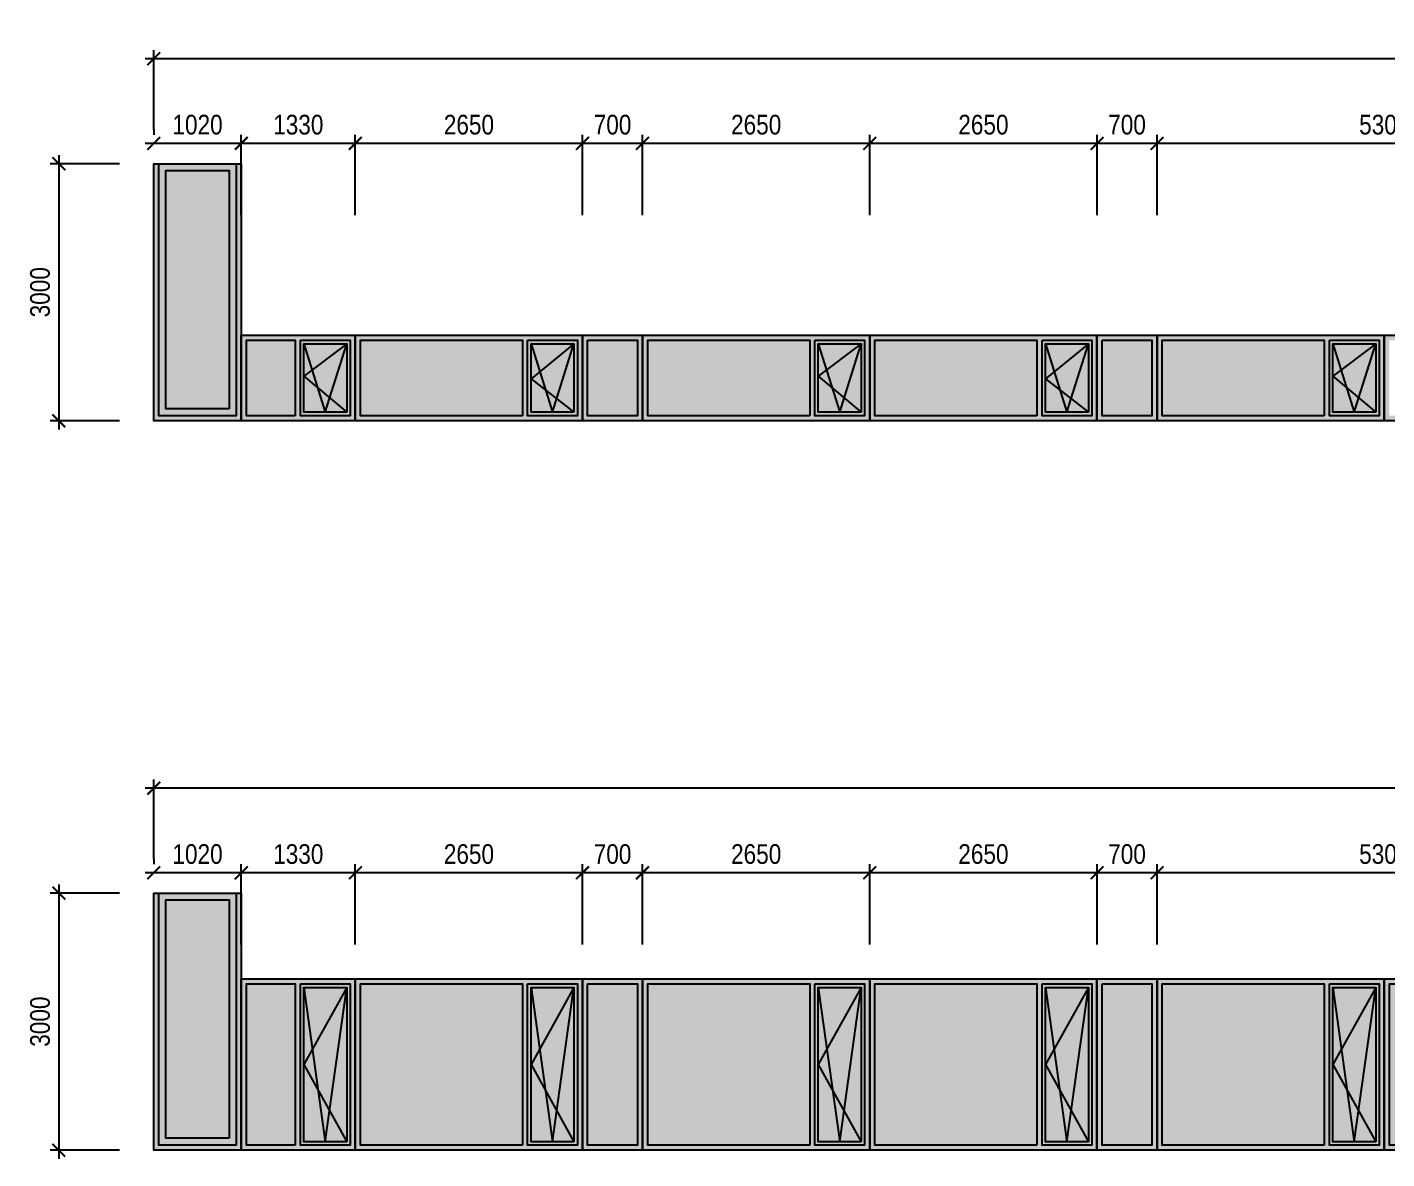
# Model space of a CAD drawing. Header units: millimetres. Extents: x 325046 to 1268204, y 1875583 to 2761998.
# Drawn here: x 909252 to 925109, y 2679200 to 2692403 of the extents above; entities that cross this region are included whole.
import ezdxf

# ---------------------------------------------------------------- set-up
doc = ezdxf.new("R2010")
doc.units = ezdxf.units.MM
doc.header["$LTSCALE"] = 100
doc.header["$PDMODE"] = 65
for name, color, linetype in [('FASÁDY - okna - PŮDORYS', 8, 'Continuous'), ('kóty 100', 5, 'Continuous'), ('OKNA - RASTR', 5, 'Continuous')]:
    doc.layers.add(name, color=color, linetype=linetype)
doc.layers.add('FASÁDY filling', color=7, linetype='Continuous', lineweight=5)
doc.layers.add('ŠFAF - okna', color=8, linetype='Continuous', lineweight=13)
doc.styles.add('ARIAL NARROW', font='ARIALN.TTF')
doc.dimstyles.new('100', dxfattribs={"dimscale": 100, "dimtxt": 2.3, "dimasz": 1.5, "dimexe": 1, "dimexo": 4, "dimgap": 1, "dimtad": 1, "dimdec": 0, "dimzin": 0, "dimdsep": 46, "dimtxsty": 'ARIAL NARROW', "dimblk": 'ARCHTICK', "dimcen": 4, "dimdle": 1, "dimclrd": 256, "dimclre": 256, "dimclrt": 7, "dimadec": 0, "dimazin": 0, "dimtfac": 1, "dimtdec": 0, "dimtix": 1, "dimtofl": 0, "dimtmove": 0, "dimatfit": 2, "dimldrblk": 'OBLIQUE', "dimfxl": 1, "dimtolj": 1, "dimtzin": 0, "dimlwd": -1, "dimlwe": -1, "dimarcsym": 1})

# ---------------------------------------------------------------- blocks, each defined once
blk = doc.blocks.new('okno 2')
at = {"layer": 'FASÁDY filling'}
h = blk.add_hatch(color=149, dxfattribs=at)
h.paths.add_polyline_path([(554541, 2544670), (552541, 2544670), (552541, 2543970), (554541, 2543970)])
h.paths.add_polyline_path([(554481, 2544030), (552601, 2544030), (552601, 2544610), (554481, 2544610)], flags=16)
h.paths.add_polyline_path([(554481, 2544610), (552601, 2544610), (552601, 2544030), (554481, 2544030)], flags=16)
at = {"layer": 'OKNA - RASTR'}
blk.add_lwpolyline([(552541, 2543970), (552541, 2544670), (554541, 2544670), (554541, 2543970), (552541, 2543970)], dxfattribs=at)
blk.add_lwpolyline([(552601, 2544030), (552601, 2544610), (554481, 2544610), (554481, 2544030)], close=True, dxfattribs=at)
blk = doc.blocks.new('_ARCHTICK')
at = {"color": 0, "linetype": 'ByBlock', "const_width": 0.15}
blk.add_lwpolyline([(-0.5, -0.5), (0.5, 0.5)], dxfattribs=at)
blk = doc.blocks.new('*D857')
at = {"layer": 'Defpoints', "color": 0, "ltscale": 100, "transparency": 16777216}
for p in [(922429, 2682537), (922429, 2681300), (927729, 2681300)]:
    blk.add_point(p, dxfattribs=at)
at = {"layer": 'kóty 100', "ltscale": 100, "transparency": 16777216}
for p, q in [((922429, 2681700), (922429, 2682637)), ((927729, 2681700), (927729, 2682637)), ((927829, 2682537), (922329, 2682537))]:
    blk.add_line(p, q, dxfattribs=at)
at = {"layer": 'kóty 100', "ltscale": 100, "transparency": 16777216, "xscale": 150, "yscale": 150, "zscale": 150, "rotation": 180}
blk.add_blockref('_ARCHTICK', (922429, 2682537), dxfattribs=at)
at = {"layer": 'kóty 100', "ltscale": 100, "transparency": 16777216, "xscale": 150, "yscale": 150, "zscale": 150}
blk.add_blockref('_ARCHTICK', (927729, 2682537), dxfattribs=at)
at = {"layer": 'kóty 100', "color": 7, "ltscale": 100, "transparency": 16777216, "insert": (925079, 2682754), "char_height": 230, "attachment_point": 5, "style": 'ARIAL NARROW'}
blk.add_mtext('\\A1;5300', dxfattribs=at)
blk = doc.blocks.new('_Oblique')
at = {"color": 0, "lineweight": -2}
blk.add_line((-0.5, -0.5), (0.5, 0.5), dxfattribs=at)
blk = doc.blocks.new('*D858')
at = {"layer": 'Defpoints', "color": 0, "ltscale": 100, "transparency": 16777216}
for p in [(921729, 2682537), (921729, 2681300), (922429, 2681300)]:
    blk.add_point(p, dxfattribs=at)
at = {"layer": 'kóty 100', "ltscale": 100, "transparency": 16777216}
for p, q in [((921729, 2681700), (921729, 2682637)), ((922429, 2681700), (922429, 2682637)), ((922529, 2682537), (921629, 2682537))]:
    blk.add_line(p, q, dxfattribs=at)
at = {"layer": 'kóty 100', "ltscale": 100, "transparency": 16777216, "xscale": 150, "yscale": 150, "zscale": 150, "rotation": 180}
blk.add_blockref('_ARCHTICK', (921729, 2682537), dxfattribs=at)
at = {"layer": 'kóty 100', "ltscale": 100, "transparency": 16777216, "xscale": 150, "yscale": 150, "zscale": 150}
blk.add_blockref('_ARCHTICK', (922429, 2682537), dxfattribs=at)
at = {"layer": 'kóty 100', "color": 7, "ltscale": 100, "transparency": 16777216, "insert": (922079, 2682754), "char_height": 230, "attachment_point": 5, "style": 'ARIAL NARROW'}
blk.add_mtext('\\A1;700', dxfattribs=at)
blk = doc.blocks.new('*D859')
at = {"layer": 'Defpoints', "color": 0, "ltscale": 100, "transparency": 16777216}
for p in [(919079, 2682537), (919079, 2681300), (921729, 2681300)]:
    blk.add_point(p, dxfattribs=at)
at = {"layer": 'kóty 100', "ltscale": 100, "transparency": 16777216}
for p, q in [((919079, 2681700), (919079, 2682637)), ((921729, 2681700), (921729, 2682637)), ((921829, 2682537), (918979, 2682537))]:
    blk.add_line(p, q, dxfattribs=at)
at = {"layer": 'kóty 100', "ltscale": 100, "transparency": 16777216, "xscale": 150, "yscale": 150, "zscale": 150, "rotation": 180}
blk.add_blockref('_ARCHTICK', (919079, 2682537), dxfattribs=at)
at = {"layer": 'kóty 100', "ltscale": 100, "transparency": 16777216, "xscale": 150, "yscale": 150, "zscale": 150}
blk.add_blockref('_ARCHTICK', (921729, 2682537), dxfattribs=at)
at = {"layer": 'kóty 100', "color": 7, "ltscale": 100, "transparency": 16777216, "insert": (920404, 2682754), "char_height": 230, "attachment_point": 5, "style": 'ARIAL NARROW'}
blk.add_mtext('\\A1;2650', dxfattribs=at)
blk = doc.blocks.new('*D860')
at = {"layer": 'Defpoints', "color": 0, "ltscale": 100, "transparency": 16777216}
for p in [(916429, 2682537), (916429, 2681300), (919079, 2681300)]:
    blk.add_point(p, dxfattribs=at)
at = {"layer": 'kóty 100', "ltscale": 100, "transparency": 16777216}
for p, q in [((916429, 2681700), (916429, 2682637)), ((919079, 2681700), (919079, 2682637)), ((919179, 2682537), (916329, 2682537))]:
    blk.add_line(p, q, dxfattribs=at)
at = {"layer": 'kóty 100', "ltscale": 100, "transparency": 16777216, "xscale": 150, "yscale": 150, "zscale": 150, "rotation": 180}
blk.add_blockref('_ARCHTICK', (916429, 2682537), dxfattribs=at)
at = {"layer": 'kóty 100', "ltscale": 100, "transparency": 16777216, "xscale": 150, "yscale": 150, "zscale": 150}
blk.add_blockref('_ARCHTICK', (919079, 2682537), dxfattribs=at)
at = {"layer": 'kóty 100', "color": 7, "ltscale": 100, "transparency": 16777216, "insert": (917754, 2682754), "char_height": 230, "attachment_point": 5, "style": 'ARIAL NARROW'}
blk.add_mtext('\\A1;2650', dxfattribs=at)
blk = doc.blocks.new('*D861')
at = {"layer": 'Defpoints', "color": 0, "ltscale": 100, "transparency": 16777216}
for p in [(915729, 2682537), (915729, 2681300), (916429, 2681300)]:
    blk.add_point(p, dxfattribs=at)
at = {"layer": 'kóty 100', "ltscale": 100, "transparency": 16777216}
for p, q in [((915729, 2681700), (915729, 2682637)), ((916429, 2681700), (916429, 2682637)), ((916529, 2682537), (915629, 2682537))]:
    blk.add_line(p, q, dxfattribs=at)
at = {"layer": 'kóty 100', "ltscale": 100, "transparency": 16777216, "xscale": 150, "yscale": 150, "zscale": 150, "rotation": 180}
blk.add_blockref('_ARCHTICK', (915729, 2682537), dxfattribs=at)
at = {"layer": 'kóty 100', "ltscale": 100, "transparency": 16777216, "xscale": 150, "yscale": 150, "zscale": 150}
blk.add_blockref('_ARCHTICK', (916429, 2682537), dxfattribs=at)
at = {"layer": 'kóty 100', "color": 7, "ltscale": 100, "transparency": 16777216, "insert": (916079, 2682754), "char_height": 230, "attachment_point": 5, "style": 'ARIAL NARROW'}
blk.add_mtext('\\A1;700', dxfattribs=at)
blk = doc.blocks.new('*D862')
at = {"layer": 'Defpoints', "color": 0, "ltscale": 100, "transparency": 16777216}
for p in [(913079, 2682537), (913079, 2681300), (915729, 2681300)]:
    blk.add_point(p, dxfattribs=at)
at = {"layer": 'kóty 100', "ltscale": 100, "transparency": 16777216}
for p, q in [((913079, 2681700), (913079, 2682637)), ((915729, 2681700), (915729, 2682637)), ((915829, 2682537), (912979, 2682537))]:
    blk.add_line(p, q, dxfattribs=at)
at = {"layer": 'kóty 100', "ltscale": 100, "transparency": 16777216, "xscale": 150, "yscale": 150, "zscale": 150, "rotation": 180}
blk.add_blockref('_ARCHTICK', (913079, 2682537), dxfattribs=at)
at = {"layer": 'kóty 100', "ltscale": 100, "transparency": 16777216, "xscale": 150, "yscale": 150, "zscale": 150}
blk.add_blockref('_ARCHTICK', (915729, 2682537), dxfattribs=at)
at = {"layer": 'kóty 100', "color": 7, "ltscale": 100, "transparency": 16777216, "insert": (914404, 2682754), "char_height": 230, "attachment_point": 5, "style": 'ARIAL NARROW'}
blk.add_mtext('\\A1;2650', dxfattribs=at)
blk = doc.blocks.new('*D863')
at = {"layer": 'Defpoints', "color": 0, "ltscale": 100, "transparency": 16777216}
for p in [(911749, 2682537), (911749, 2681300), (913079, 2681300)]:
    blk.add_point(p, dxfattribs=at)
at = {"layer": 'kóty 100', "ltscale": 100, "transparency": 16777216}
for p, q in [((911749, 2681700), (911749, 2682637)), ((913079, 2681700), (913079, 2682637)), ((913179, 2682537), (911649, 2682537))]:
    blk.add_line(p, q, dxfattribs=at)
at = {"layer": 'kóty 100', "ltscale": 100, "transparency": 16777216, "xscale": 150, "yscale": 150, "zscale": 150, "rotation": 180}
blk.add_blockref('_ARCHTICK', (911749, 2682537), dxfattribs=at)
at = {"layer": 'kóty 100', "ltscale": 100, "transparency": 16777216, "xscale": 150, "yscale": 150, "zscale": 150}
blk.add_blockref('_ARCHTICK', (913079, 2682537), dxfattribs=at)
at = {"layer": 'kóty 100', "color": 7, "ltscale": 100, "transparency": 16777216, "insert": (912414, 2682754), "char_height": 230, "attachment_point": 5, "style": 'ARIAL NARROW'}
blk.add_mtext('\\A1;1330', dxfattribs=at)
blk = doc.blocks.new('*D864')
at = {"layer": 'Defpoints', "color": 0, "ltscale": 100, "transparency": 16777216}
for p in [(910729, 2682537), (910729, 2682300), (911749, 2681300)]:
    blk.add_point(p, dxfattribs=at)
at = {"layer": 'kóty 100', "ltscale": 100, "transparency": 16777216}
for p, q in [((910729, 2682700), (910729, 2682637)), ((911749, 2681700), (911749, 2682637)), ((911849, 2682537), (910629, 2682537))]:
    blk.add_line(p, q, dxfattribs=at)
at = {"layer": 'kóty 100', "ltscale": 100, "transparency": 16777216, "xscale": 150, "yscale": 150, "zscale": 150, "rotation": 180}
blk.add_blockref('_ARCHTICK', (910729, 2682537), dxfattribs=at)
at = {"layer": 'kóty 100', "ltscale": 100, "transparency": 16777216, "xscale": 150, "yscale": 150, "zscale": 150}
blk.add_blockref('_ARCHTICK', (911749, 2682537), dxfattribs=at)
at = {"layer": 'kóty 100', "color": 7, "ltscale": 100, "transparency": 16777216, "insert": (911239, 2682754), "char_height": 230, "attachment_point": 5, "style": 'ARIAL NARROW'}
blk.add_mtext('\\A1;1020', dxfattribs=at)
blk = doc.blocks.new('*D866')
at = {"layer": 'Defpoints', "color": 0, "ltscale": 100, "transparency": 16777216}
for p in [(910729, 2682300), (909621, 2679300), (910729, 2679300)]:
    blk.add_point(p, dxfattribs=at)
at = {"layer": 'kóty 100', "ltscale": 100, "transparency": 16777216}
for p, q in [((909621, 2682400), (909621, 2679200)), ((910329, 2682300), (909521, 2682300)), ((910329, 2679300), (909521, 2679300))]:
    blk.add_line(p, q, dxfattribs=at)
at = {"layer": 'kóty 100', "ltscale": 100, "transparency": 16777216, "xscale": 150, "yscale": 150, "zscale": 150}
for p, rotation in [((909621, 2682300), 90), ((909621, 2679300), 270)]:
    blk.add_blockref('_ARCHTICK', p, dxfattribs=dict(at, rotation=rotation))
at = {"layer": 'kóty 100', "color": 7, "ltscale": 100, "transparency": 16777216, "insert": (909403, 2680800), "char_height": 230, "attachment_point": 5, "rotation": 90, "style": 'ARIAL NARROW'}
blk.add_mtext('\\A1;3000', dxfattribs=at)
blk = doc.blocks.new('A$C38974A39')
at = {"layer": 'FASÁDY filling'}
h = blk.add_hatch(color=149, dxfattribs=at)
h.paths.add_polyline_path([(2650, 0), (2650, 2000), (0, 2000), (0, 0)])
h.paths.add_polyline_path([(2010, 60), (2010, 1940), (2590, 1940), (2590, 60)], flags=16)
h.paths.add_polyline_path([(1950, 60), (60, 60), (60, 1940), (1950, 1940)], flags=16)
h = blk.add_hatch(color=149, dxfattribs=at)
h.paths.add_polyline_path([(2590, 60), (2590, 1940), (2010, 1940), (2010, 60)])
h.paths.add_polyline_path([(2550, 100), (2050, 100), (2050, 1900), (2550, 1900)], flags=16)
at = {"layer": 'ŠFAF - okna', "ltscale": 100}
h = blk.add_hatch(color=256, dxfattribs=at)
h.set_gradient(color1=(33, 33, 33), color2=(171, 171, 171), rotation=270)
h.paths.add_polyline_path([(1950, 60), (60, 60), (60, 1940), (1950, 1940)])
h.paths.add_polyline_path([(2550, 100), (2050, 100), (2050, 1900), (2550, 1900)])
at = {"layer": 'FASÁDY - okna - PŮDORYS'}
blk.add_lwpolyline([(2550, 100), (2050, 100), (2050, 1900), (2550, 1900)], close=True, dxfattribs=at)
blk.add_lwpolyline([(2050, 1900), (2300, 100), (2550, 1900), (2050, 1000), (2550, 100)], dxfattribs=at)
at = {"layer": 'OKNA - RASTR'}
blk.add_lwpolyline([(2650, 0), (0, 0), (0, 2000), (2650, 2000)], close=True, dxfattribs=at)
for points in [[(1950, 60), (60, 60), (60, 1940), (1950, 1940), (1950, 60)], [(2010, 1940), (2590, 1940), (2590, 60), (2010, 60), (2010, 1940)]]:
    blk.add_lwpolyline(points, dxfattribs=at)
blk = doc.blocks.new('*D1223')
at = {"layer": 'Defpoints', "color": 0, "linetype": 'ByBlock', "ltscale": 100, "transparency": 16777216}
for p in [(910729, 2683524), (910729, 2682300), (945729, 2681300)]:
    blk.add_point(p, dxfattribs=at)
at = {"layer": 'kóty 100', "linetype": 'ByBlock', "ltscale": 100, "transparency": 16777216}
for p, q in [((945829, 2683524), (910629, 2683524)), ((910729, 2682700), (910729, 2683624)), ((945729, 2681700), (945729, 2683624))]:
    blk.add_line(p, q, dxfattribs=at)
at = {"layer": 'kóty 100', "linetype": 'ByBlock', "ltscale": 100, "transparency": 16777216, "xscale": 150, "yscale": 150, "zscale": 150, "rotation": 180}
blk.add_blockref('_ARCHTICK', (910729, 2683524), dxfattribs=at)
at = {"layer": 'kóty 100', "linetype": 'ByBlock', "ltscale": 100, "transparency": 16777216, "xscale": 150, "yscale": 150, "zscale": 150}
blk.add_blockref('_ARCHTICK', (945729, 2683524), dxfattribs=at)
at = {"layer": 'kóty 100', "color": 7, "linetype": 'ByBlock', "ltscale": 100, "transparency": 16777216, "insert": (928229, 2683742), "char_height": 230, "attachment_point": 5, "style": 'ARIAL NARROW'}
blk.add_mtext('\\A1;35000', dxfattribs=at)
blk = doc.blocks.new('*D1542')
at = {"layer": 'Defpoints', "color": 0, "ltscale": 100, "transparency": 16777216}
for p in [(922429, 2691047), (922429, 2689810), (927729, 2689810)]:
    blk.add_point(p, dxfattribs=at)
at = {"layer": 'kóty 100', "ltscale": 100, "transparency": 16777216}
for p, q in [((922429, 2690210), (922429, 2691147)), ((927729, 2690210), (927729, 2691147)), ((927829, 2691047), (922329, 2691047))]:
    blk.add_line(p, q, dxfattribs=at)
at = {"layer": 'kóty 100', "ltscale": 100, "transparency": 16777216, "xscale": 150, "yscale": 150, "zscale": 150, "rotation": 180}
blk.add_blockref('_ARCHTICK', (922429, 2691047), dxfattribs=at)
at = {"layer": 'kóty 100', "ltscale": 100, "transparency": 16777216, "xscale": 150, "yscale": 150, "zscale": 150}
blk.add_blockref('_ARCHTICK', (927729, 2691047), dxfattribs=at)
at = {"layer": 'kóty 100', "color": 7, "ltscale": 100, "transparency": 16777216, "insert": (925079, 2691264), "char_height": 230, "attachment_point": 5, "style": 'ARIAL NARROW'}
blk.add_mtext('\\A1;5300', dxfattribs=at)
blk = doc.blocks.new('*D1543')
at = {"layer": 'Defpoints', "color": 0, "ltscale": 100, "transparency": 16777216}
for p in [(921729, 2691047), (921729, 2689810), (922429, 2689810)]:
    blk.add_point(p, dxfattribs=at)
at = {"layer": 'kóty 100', "ltscale": 100, "transparency": 16777216}
for p, q in [((921729, 2690210), (921729, 2691147)), ((922429, 2690210), (922429, 2691147)), ((922529, 2691047), (921629, 2691047))]:
    blk.add_line(p, q, dxfattribs=at)
at = {"layer": 'kóty 100', "ltscale": 100, "transparency": 16777216, "xscale": 150, "yscale": 150, "zscale": 150, "rotation": 180}
blk.add_blockref('_ARCHTICK', (921729, 2691047), dxfattribs=at)
at = {"layer": 'kóty 100', "ltscale": 100, "transparency": 16777216, "xscale": 150, "yscale": 150, "zscale": 150}
blk.add_blockref('_ARCHTICK', (922429, 2691047), dxfattribs=at)
at = {"layer": 'kóty 100', "color": 7, "ltscale": 100, "transparency": 16777216, "insert": (922079, 2691264), "char_height": 230, "attachment_point": 5, "style": 'ARIAL NARROW'}
blk.add_mtext('\\A1;700', dxfattribs=at)
blk = doc.blocks.new('*D1544')
at = {"layer": 'Defpoints', "color": 0, "ltscale": 100, "transparency": 16777216}
for p in [(919079, 2691047), (919079, 2689810), (921729, 2689810)]:
    blk.add_point(p, dxfattribs=at)
at = {"layer": 'kóty 100', "ltscale": 100, "transparency": 16777216}
for p, q in [((919079, 2690210), (919079, 2691147)), ((921729, 2690210), (921729, 2691147)), ((921829, 2691047), (918979, 2691047))]:
    blk.add_line(p, q, dxfattribs=at)
at = {"layer": 'kóty 100', "ltscale": 100, "transparency": 16777216, "xscale": 150, "yscale": 150, "zscale": 150, "rotation": 180}
blk.add_blockref('_ARCHTICK', (919079, 2691047), dxfattribs=at)
at = {"layer": 'kóty 100', "ltscale": 100, "transparency": 16777216, "xscale": 150, "yscale": 150, "zscale": 150}
blk.add_blockref('_ARCHTICK', (921729, 2691047), dxfattribs=at)
at = {"layer": 'kóty 100', "color": 7, "ltscale": 100, "transparency": 16777216, "insert": (920404, 2691264), "char_height": 230, "attachment_point": 5, "style": 'ARIAL NARROW'}
blk.add_mtext('\\A1;2650', dxfattribs=at)
blk = doc.blocks.new('*D1533')
at = {"layer": 'Defpoints', "color": 0, "ltscale": 100, "transparency": 16777216}
for p in [(916429, 2691047), (916429, 2689810), (919079, 2689810)]:
    blk.add_point(p, dxfattribs=at)
at = {"layer": 'kóty 100', "ltscale": 100, "transparency": 16777216}
for p, q in [((916429, 2690210), (916429, 2691147)), ((919079, 2690210), (919079, 2691147)), ((919179, 2691047), (916329, 2691047))]:
    blk.add_line(p, q, dxfattribs=at)
at = {"layer": 'kóty 100', "ltscale": 100, "transparency": 16777216, "xscale": 150, "yscale": 150, "zscale": 150, "rotation": 180}
blk.add_blockref('_ARCHTICK', (916429, 2691047), dxfattribs=at)
at = {"layer": 'kóty 100', "ltscale": 100, "transparency": 16777216, "xscale": 150, "yscale": 150, "zscale": 150}
blk.add_blockref('_ARCHTICK', (919079, 2691047), dxfattribs=at)
at = {"layer": 'kóty 100', "color": 7, "ltscale": 100, "transparency": 16777216, "insert": (917754, 2691264), "char_height": 230, "attachment_point": 5, "style": 'ARIAL NARROW'}
blk.add_mtext('\\A1;2650', dxfattribs=at)
blk = doc.blocks.new('*D1545')
at = {"layer": 'Defpoints', "color": 0, "ltscale": 100, "transparency": 16777216}
for p in [(915729, 2691047), (915729, 2689810), (916429, 2689810)]:
    blk.add_point(p, dxfattribs=at)
at = {"layer": 'kóty 100', "ltscale": 100, "transparency": 16777216}
for p, q in [((915729, 2690210), (915729, 2691147)), ((916429, 2690210), (916429, 2691147)), ((916529, 2691047), (915629, 2691047))]:
    blk.add_line(p, q, dxfattribs=at)
at = {"layer": 'kóty 100', "ltscale": 100, "transparency": 16777216, "xscale": 150, "yscale": 150, "zscale": 150, "rotation": 180}
blk.add_blockref('_ARCHTICK', (915729, 2691047), dxfattribs=at)
at = {"layer": 'kóty 100', "ltscale": 100, "transparency": 16777216, "xscale": 150, "yscale": 150, "zscale": 150}
blk.add_blockref('_ARCHTICK', (916429, 2691047), dxfattribs=at)
at = {"layer": 'kóty 100', "color": 7, "ltscale": 100, "transparency": 16777216, "insert": (916079, 2691264), "char_height": 230, "attachment_point": 5, "style": 'ARIAL NARROW'}
blk.add_mtext('\\A1;700', dxfattribs=at)
blk = doc.blocks.new('*D1546')
at = {"layer": 'Defpoints', "color": 0, "ltscale": 100, "transparency": 16777216}
for p in [(913079, 2691047), (913079, 2689810), (915729, 2689810)]:
    blk.add_point(p, dxfattribs=at)
at = {"layer": 'kóty 100', "ltscale": 100, "transparency": 16777216}
for p, q in [((913079, 2690210), (913079, 2691147)), ((915729, 2690210), (915729, 2691147)), ((915829, 2691047), (912979, 2691047))]:
    blk.add_line(p, q, dxfattribs=at)
at = {"layer": 'kóty 100', "ltscale": 100, "transparency": 16777216, "xscale": 150, "yscale": 150, "zscale": 150, "rotation": 180}
blk.add_blockref('_ARCHTICK', (913079, 2691047), dxfattribs=at)
at = {"layer": 'kóty 100', "ltscale": 100, "transparency": 16777216, "xscale": 150, "yscale": 150, "zscale": 150}
blk.add_blockref('_ARCHTICK', (915729, 2691047), dxfattribs=at)
at = {"layer": 'kóty 100', "color": 7, "ltscale": 100, "transparency": 16777216, "insert": (914404, 2691264), "char_height": 230, "attachment_point": 5, "style": 'ARIAL NARROW'}
blk.add_mtext('\\A1;2650', dxfattribs=at)
blk = doc.blocks.new('*D1547')
at = {"layer": 'Defpoints', "color": 0, "ltscale": 100, "transparency": 16777216}
for p in [(911749, 2691047), (911749, 2689810), (913079, 2689810)]:
    blk.add_point(p, dxfattribs=at)
at = {"layer": 'kóty 100', "ltscale": 100, "transparency": 16777216}
for p, q in [((911749, 2690210), (911749, 2691147)), ((913079, 2690210), (913079, 2691147)), ((913179, 2691047), (911649, 2691047))]:
    blk.add_line(p, q, dxfattribs=at)
at = {"layer": 'kóty 100', "ltscale": 100, "transparency": 16777216, "xscale": 150, "yscale": 150, "zscale": 150, "rotation": 180}
blk.add_blockref('_ARCHTICK', (911749, 2691047), dxfattribs=at)
at = {"layer": 'kóty 100', "ltscale": 100, "transparency": 16777216, "xscale": 150, "yscale": 150, "zscale": 150}
blk.add_blockref('_ARCHTICK', (913079, 2691047), dxfattribs=at)
at = {"layer": 'kóty 100', "color": 7, "ltscale": 100, "transparency": 16777216, "insert": (912414, 2691264), "char_height": 230, "attachment_point": 5, "style": 'ARIAL NARROW'}
blk.add_mtext('\\A1;1330', dxfattribs=at)
blk = doc.blocks.new('*D1548')
at = {"layer": 'Defpoints', "color": 0, "ltscale": 100, "transparency": 16777216}
for p in [(910729, 2691047), (910729, 2690810), (911749, 2689810)]:
    blk.add_point(p, dxfattribs=at)
at = {"layer": 'kóty 100', "ltscale": 100, "transparency": 16777216}
for p, q in [((910729, 2691210), (910729, 2691147)), ((911749, 2690210), (911749, 2691147)), ((911849, 2691047), (910629, 2691047))]:
    blk.add_line(p, q, dxfattribs=at)
at = {"layer": 'kóty 100', "ltscale": 100, "transparency": 16777216, "xscale": 150, "yscale": 150, "zscale": 150, "rotation": 180}
blk.add_blockref('_ARCHTICK', (910729, 2691047), dxfattribs=at)
at = {"layer": 'kóty 100', "ltscale": 100, "transparency": 16777216, "xscale": 150, "yscale": 150, "zscale": 150}
blk.add_blockref('_ARCHTICK', (911749, 2691047), dxfattribs=at)
at = {"layer": 'kóty 100', "color": 7, "ltscale": 100, "transparency": 16777216, "insert": (911239, 2691264), "char_height": 230, "attachment_point": 5, "style": 'ARIAL NARROW'}
blk.add_mtext('\\A1;1020', dxfattribs=at)
blk = doc.blocks.new('*D1549')
at = {"layer": 'Defpoints', "color": 0, "ltscale": 100, "transparency": 16777216}
for p in [(910729, 2690810), (909621, 2687810), (910729, 2687810)]:
    blk.add_point(p, dxfattribs=at)
at = {"layer": 'kóty 100', "ltscale": 100, "transparency": 16777216}
for p, q in [((910329, 2690810), (909521, 2690810)), ((909621, 2690910), (909621, 2687710)), ((910329, 2687810), (909521, 2687810))]:
    blk.add_line(p, q, dxfattribs=at)
at = {"layer": 'kóty 100', "ltscale": 100, "transparency": 16777216, "xscale": 150, "yscale": 150, "zscale": 150}
for p, rotation in [((909621, 2690810), 90), ((909621, 2687810), 270)]:
    blk.add_blockref('_ARCHTICK', p, dxfattribs=dict(at, rotation=rotation))
at = {"layer": 'kóty 100', "color": 7, "ltscale": 100, "transparency": 16777216, "insert": (909403, 2689310), "char_height": 230, "attachment_point": 5, "rotation": 90, "style": 'ARIAL NARROW'}
blk.add_mtext('\\A1;3000', dxfattribs=at)
blk = doc.blocks.new('*D1550')
at = {"layer": 'Defpoints', "color": 0, "linetype": 'ByBlock', "ltscale": 100, "transparency": 16777216}
for p in [(910729, 2692034), (910729, 2690810), (945729, 2689810)]:
    blk.add_point(p, dxfattribs=at)
at = {"layer": 'kóty 100', "linetype": 'ByBlock', "ltscale": 100, "transparency": 16777216}
for p, q in [((910729, 2691210), (910729, 2692134)), ((945729, 2690210), (945729, 2692134)), ((945829, 2692034), (910629, 2692034))]:
    blk.add_line(p, q, dxfattribs=at)
at = {"layer": 'kóty 100', "linetype": 'ByBlock', "ltscale": 100, "transparency": 16777216, "xscale": 150, "yscale": 150, "zscale": 150, "rotation": 180}
blk.add_blockref('_ARCHTICK', (910729, 2692034), dxfattribs=at)
at = {"layer": 'kóty 100', "linetype": 'ByBlock', "ltscale": 100, "transparency": 16777216, "xscale": 150, "yscale": 150, "zscale": 150}
blk.add_blockref('_ARCHTICK', (945729, 2692034), dxfattribs=at)
at = {"layer": 'kóty 100', "color": 7, "linetype": 'ByBlock', "ltscale": 100, "transparency": 16777216, "insert": (928229, 2692252), "char_height": 230, "attachment_point": 5, "style": 'ARIAL NARROW'}
blk.add_mtext('\\A1;35000', dxfattribs=at)

msp = doc.modelspace()

# ---------------------------------------------------------------- hatches: boundary and pattern name
at = {"layer": 'FASÁDY filling', "ltscale": 100, "true_color": 0x373f43}
h = msp.add_hatch(color=149, dxfattribs=at)
h.paths.add_polyline_path([(911688.7, 2690809.6), (910788.7, 2690809.6), (910788.7, 2687869.6), (911688.7, 2687869.6)], flags=17)
h.paths.add_polyline_path([(911608.7, 2687949.6), (910868.7, 2687949.6), (910868.7, 2690729.6), (911608.7, 2690729.6)], flags=16)
h.paths.add_polyline_path([(911748.7, 2690809.6), (911688.7, 2690809.6), (911688.7, 2687869.6), (910788.7, 2687869.6), (910788.7, 2690809.6), (910728.7, 2690809.6), (910728.7, 2687809.6), (911748.7, 2687809.6)])
at = {"layer": 'FASÁDY filling', "true_color": 0x373f43}
h = msp.add_hatch(color=149, dxfattribs=at)
h.paths.add_polyline_path([(911748.7, 2687809.6), (913078.7, 2687809.7), (913078.7, 2688809.7), (911748.7, 2688809.7)])
h.paths.add_polyline_path([(912438.7, 2687809.7), (913018.7, 2687809.7), (913018.7, 2688749.7), (912438.7, 2688749.7)], flags=16)
h.paths.add_polyline_path([(911808.7, 2687869.7), (912378.7, 2687809.7), (912378.7, 2688749.7), (911808.7, 2688749.7)], flags=16)
h = msp.add_hatch(color=149, dxfattribs=at)
h.paths.add_polyline_path([(912978.7, 2687909.7), (912478.7, 2687909.7), (912478.7, 2688709.7), (912978.7, 2688709.7)], flags=16)
h.paths.add_polyline_path([(912438.7, 2687809.7), (913018.7, 2687809.7), (913018.7, 2688749.7), (912438.7, 2688749.7)])
h = msp.add_hatch(color=149, dxfattribs=at)
h.paths.add_polyline_path([(915728.7, 2687809.7), (915728.7, 2688809.7), (913078.7, 2688809.7), (913078.7, 2687809.7)])
h.paths.add_polyline_path([(915128.7, 2687909.7), (915088.7, 2688749.7), (915668.7, 2688749.7), (915628.7, 2687909.7)], flags=16)
h.paths.add_polyline_path([(915028.7, 2687869.7), (913138.7, 2687869.7), (913138.7, 2688749.7), (915028.7, 2688749.7)], flags=16)
h = msp.add_hatch(color=149, dxfattribs=at)
h.paths.add_polyline_path([(915668.7, 2687869.7), (915668.7, 2688749.7), (915088.7, 2688749.7), (915088.7, 2687869.7)])
h.paths.add_polyline_path([(915628.7, 2687909.7), (915128.7, 2687909.7), (915128.7, 2688709.7), (915628.7, 2688709.7)], flags=16)
at = {"layer": 'FASÁDY filling', "linetype": 'ByBlock', "ltscale": 100, "true_color": 0x373f43}
h = msp.add_hatch(color=149, dxfattribs=at)
h.paths.add_polyline_path([(916368.7, 2688749.7), (915788.7, 2688749.7), (915788.7, 2687869.7), (916368.7, 2687869.7)], flags=0)
h.paths.add_polyline_path([(915728.7, 2688809.7), (915728.7, 2687809.7), (916428.7, 2687809.7), (916428.7, 2688809.7)])
h.paths.add_polyline_path([(916368.7, 2688749.7), (916368.7, 2687869.7), (915788.7, 2687869.7), (915788.7, 2688749.7)], flags=16)
at = {"layer": 'FASÁDY filling', "true_color": 0x373f43}
h = msp.add_hatch(color=149, dxfattribs=at)
h.paths.add_polyline_path([(916428.7, 2687809.7), (919078.7, 2687809.7), (919078.7, 2688809.7), (916428.7, 2688809.7)])
h.paths.add_polyline_path([(918438.7, 2687809.7), (919018.7, 2687809.7), (919018.7, 2688749.7), (918438.7, 2688749.7)])
h.paths.add_polyline_path([(916488.7, 2687809.7), (918378.7, 2687809.7), (918378.7, 2688749.7), (916488.7, 2688749.7)])
h = msp.add_hatch(color=149, dxfattribs=at)
h.paths.add_polyline_path([(918978.7, 2687909.7), (918478.7, 2687909.7), (918478.7, 2688709.7), (918978.7, 2688709.7)], flags=16)
h.paths.add_polyline_path([(918438.7, 2687809.7), (919018.7, 2687809.7), (919018.7, 2688749.7), (918438.7, 2688749.7)])
h = msp.add_hatch(color=149, dxfattribs=at)
h.paths.add_polyline_path([(921728.7, 2687809.7), (921728.7, 2688809.7), (919078.7, 2688809.7), (919078.7, 2687809.7)])
h.paths.add_polyline_path([(921128.7, 2687909.7), (921088.7, 2688749.7), (921668.7, 2688749.7), (921628.7, 2687909.7)], flags=16)
h.paths.add_polyline_path([(921028.7, 2687869.7), (919138.7, 2687869.7), (919138.7, 2688749.7), (921028.7, 2688749.7)], flags=16)
h = msp.add_hatch(color=149, dxfattribs=at)
h.paths.add_polyline_path([(921668.7, 2687869.7), (921668.7, 2688749.7), (921088.7, 2688749.7), (921088.7, 2687869.7)])
h.paths.add_polyline_path([(921628.7, 2687909.7), (921128.7, 2687909.7), (921128.7, 2688709.7), (921628.7, 2688709.7)], flags=16)
at = {"layer": 'FASÁDY filling', "linetype": 'ByBlock', "ltscale": 100, "true_color": 0x373f43}
h = msp.add_hatch(color=149, dxfattribs=at)
h.paths.add_polyline_path([(922368.7, 2688749.7), (921788.7, 2688749.7), (921788.7, 2687869.7), (922368.7, 2687869.7)], flags=0)
h.paths.add_polyline_path([(921728.7, 2688809.7), (921728.7, 2687809.7), (922428.7, 2687809.7), (922428.7, 2688809.7)])
h.paths.add_polyline_path([(922368.7, 2688749.7), (922368.7, 2687869.7), (921788.7, 2687869.7), (921788.7, 2688749.7)], flags=16)
at = {"layer": 'FASÁDY filling', "true_color": 0x373f43}
h = msp.add_hatch(color=149, dxfattribs=at)
h.paths.add_polyline_path([(922428.7, 2687809.7), (925078.7, 2687809.7), (925078.7, 2688809.7), (922428.7, 2688809.7)])
h.paths.add_polyline_path([(924438.7, 2687809.7), (925018.7, 2687809.7), (925018.7, 2688749.7), (924438.7, 2688749.7)])
h.paths.add_polyline_path([(922488.7, 2687809.7), (924378.7, 2687809.7), (924378.7, 2688749.7), (922488.7, 2688749.7)])
h = msp.add_hatch(color=149, dxfattribs=at)
h.paths.add_polyline_path([(924978.7, 2687909.7), (924478.7, 2687909.7), (924478.7, 2688709.7), (924978.7, 2688709.7)], flags=16)
h.paths.add_polyline_path([(924438.7, 2687809.7), (925018.7, 2687809.7), (925018.7, 2688749.7), (924438.7, 2688749.7)])
h = msp.add_hatch(color=149, dxfattribs=at)
h.paths.add_polyline_path([(927728.7, 2687809.7), (927728.7, 2688809.7), (925078.7, 2688809.7), (925078.7, 2687809.7)])
h.paths.add_polyline_path([(927128.7, 2687909.7), (927088.7, 2688749.7), (927668.7, 2688749.7), (927628.7, 2687909.7)], flags=16)
h.paths.add_polyline_path([(927028.7, 2687869.7), (925138.7, 2687869.7), (925138.7, 2688749.7), (927028.7, 2688749.7)], flags=16)
at = {"layer": 'FASÁDY filling', "linetype": 'ByBlock', "ltscale": 100, "true_color": 0x373f43}
for points in [[(912378.7, 2687869.7), (911808.7, 2687869.7), (911748.7, 2687809.7), (912378.7, 2687809.7)], [(918378.7, 2687869.7), (916488.7, 2687869.7), (916488.7, 2687809.7), (918378.7, 2687809.7)], [(924378.7, 2687869.7), (922488.7, 2687869.7), (922488.7, 2687809.7), (924378.7, 2687809.7)]]:
    msp.add_hatch(color=149, dxfattribs=at).paths.add_polyline_path(points)
at = {"layer": 'FASÁDY filling', "ltscale": 100, "true_color": 0x373f43}
h = msp.add_hatch(color=149, dxfattribs=at)
h.paths.add_polyline_path([(911688.7, 2682299.6), (910788.7, 2682299.6), (910788.7, 2679359.6), (911688.7, 2679359.6)], flags=17)
h.paths.add_polyline_path([(911608.7, 2679439.6), (910868.7, 2679439.6), (910868.7, 2682219.6), (911608.7, 2682219.6)], flags=16)
h.paths.add_polyline_path([(911748.7, 2682299.6), (911688.7, 2682299.6), (911688.7, 2679359.6), (910788.7, 2679359.6), (910788.7, 2682299.6), (910728.7, 2682299.6), (910728.7, 2679299.6), (911748.7, 2679299.6)])
h = msp.add_hatch(color=149, dxfattribs=at)
h.paths.add_polyline_path([(911748.7, 2681299.6), (911748.7, 2679299.6), (913078.7, 2679299.6), (913078.7, 2681299.6)])
h.paths.add_polyline_path([(912378.7, 2681239.6), (912378.7, 2679359.6), (911808.7, 2679359.6), (911808.7, 2681239.6)], flags=16)
h.paths.add_polyline_path([(912438.7, 2681239.6), (913018.7, 2681239.6), (913018.7, 2679359.6), (912438.7, 2679359.6)], flags=16)
h.paths.add_polyline_path([(912578.7, 2680479.6), (912478.7, 2681199.6), (912478.7, 2680299.6)], flags=0)
at = {"layer": 'FASÁDY filling', "true_color": 0x373f43}
h = msp.add_hatch(color=149, dxfattribs=at)
h.paths.add_polyline_path([(913018.7, 2679359.6), (913018.7, 2681239.6), (912438.7, 2681239.6), (912438.7, 2679359.6)])
h.paths.add_polyline_path([(912978.7, 2679399.6), (912478.7, 2679399.6), (912478.7, 2681199.6), (912978.7, 2681199.6)], flags=16)
at = {"layer": 'ŠFAF - okna', "ltscale": 100}
h = msp.add_hatch(color=256, dxfattribs=at)
h.set_gradient(color1=(33, 33, 33), color2=(171, 171, 171), rotation=270)
h.paths.add_polyline_path([(911608.7, 2690729.6), (910868.7, 2690729.6), (910868.7, 2687949.6), (911608.7, 2687949.6)])
h = msp.add_hatch(color=256, dxfattribs=at)
h.set_gradient(color1=(33, 33, 33), color2=(171, 171, 171), rotation=270)
h.paths.add_polyline_path([(912378.7, 2687869.7), (911808.7, 2687869.7), (911808.7, 2688749.7), (912378.7, 2688749.7)])
h.paths.add_polyline_path([(912978.7, 2687909.7), (912478.7, 2687909.7), (912478.7, 2688709.7), (912978.7, 2688709.7)])
h = msp.add_hatch(color=256, dxfattribs=at)
h.set_gradient(color1=(33, 33, 33), color2=(171, 171, 171), rotation=270)
h.paths.add_polyline_path([(915028.7, 2687869.7), (913138.7, 2687869.7), (913138.7, 2688749.7), (915028.7, 2688749.7)])
h.paths.add_polyline_path([(915628.7, 2687909.7), (915128.7, 2687909.7), (915128.7, 2688709.7), (915628.7, 2688709.7)])
h = msp.add_hatch(color=256, dxfattribs=at)
h.set_gradient(color1=(33, 33, 33), color2=(171, 171, 171), rotation=270)
h.paths.add_polyline_path([(918378.7, 2687869.7), (916488.7, 2687869.7), (916488.7, 2688749.7), (918378.7, 2688749.7)])
h.paths.add_polyline_path([(918978.7, 2687909.7), (918478.7, 2687909.7), (918478.7, 2688709.7), (918978.7, 2688709.7)])
h = msp.add_hatch(color=256, dxfattribs=at)
h.set_gradient(color1=(33, 33, 33), color2=(171, 171, 171), rotation=270)
h.paths.add_polyline_path([(921028.7, 2687869.7), (919138.7, 2687869.7), (919138.7, 2688749.7), (921028.7, 2688749.7)])
h.paths.add_polyline_path([(921628.7, 2687909.7), (921128.7, 2687909.7), (921128.7, 2688709.7), (921628.7, 2688709.7)])
h = msp.add_hatch(color=256, dxfattribs=at)
h.set_gradient(color1=(33, 33, 33), color2=(171, 171, 171), rotation=270)
h.paths.add_polyline_path([(924378.7, 2687869.7), (922488.7, 2687869.7), (922488.7, 2688749.7), (924378.7, 2688749.7)])
h.paths.add_polyline_path([(924978.7, 2687909.7), (924478.7, 2687909.7), (924478.7, 2688709.7), (924978.7, 2688709.7)])
h = msp.add_hatch(color=256, dxfattribs=at)
h.set_gradient(color1=(33, 33, 33), color2=(171, 171, 171), rotation=270)
h.paths.add_polyline_path([(911608.7, 2682219.6), (910868.7, 2682219.6), (910868.7, 2679439.6), (911608.7, 2679439.6)])
at = {"layer": 'ŠFAF - okna'}
h = msp.add_hatch(color=256, dxfattribs=at)
h.set_gradient(color1=(33, 33, 33), color2=(171, 171, 171), rotation=270)
h.paths.add_polyline_path([(912478.7, 2679399.6), (912978.7, 2679399.6), (912978.7, 2681199.6), (912478.7, 2681199.6)])
h.paths.add_polyline_path([(911813.7, 2681239.6), (911813.7, 2679359.6), (912378.7, 2679359.6), (912378.7, 2681239.6)])

# ---------------------------------------------------------------- linework, layer by layer
at = {"layer": 'FASÁDY - okna - PŮDORYS'}
for points in [[(912978.7, 2687909.7), (912478.7, 2687909.7), (912478.7, 2688709.7), (912978.7, 2688709.7)], [(915628.7, 2687909.7), (915128.7, 2687909.7), (915128.7, 2688709.7), (915628.7, 2688709.7)], [(918978.7, 2687909.7), (918478.7, 2687909.7), (918478.7, 2688709.7), (918978.7, 2688709.7)], [(921628.7, 2687909.7), (921128.7, 2687909.7), (921128.7, 2688709.7), (921628.7, 2688709.7)], [(924978.7, 2687909.7), (924478.7, 2687909.7), (924478.7, 2688709.7), (924978.7, 2688709.7)], [(912978.7, 2679399.6), (912478.7, 2679399.6), (912478.7, 2681199.6), (912978.7, 2681199.6)]]:
    msp.add_lwpolyline(points, close=True, dxfattribs=at)
for points in [[(912478.7, 2688709.7), (912728.7, 2687909.7), (912978.7, 2688709.7), (912478.7, 2688332.1), (912978.7, 2687909.7)], [(915128.7, 2688709.7), (915378.7, 2687909.7), (915628.7, 2688709.7), (915128.7, 2688301.6), (915628.7, 2687909.7)], [(918478.7, 2688709.7), (918728.7, 2687909.7), (918978.7, 2688709.7), (918478.7, 2688332.1), (918978.7, 2687909.7)], [(921128.7, 2688709.7), (921378.7, 2687909.7), (921628.7, 2688709.7), (921128.7, 2688301.6), (921628.7, 2687909.7)], [(924478.7, 2688709.7), (924728.7, 2687909.7), (924978.7, 2688709.7), (924478.7, 2688332.1), (924978.7, 2687909.7)], [(912478.7, 2681199.6), (912728.7, 2679399.6), (912978.7, 2681199.6), (912478.7, 2680299.6), (912978.7, 2679399.6)]]:
    msp.add_lwpolyline(points, dxfattribs=at)
at = {"layer": 'OKNA - RASTR'}
for p, q in [((910788.7, 2687869.6), (910788.7, 2690809.6)), ((911748.7, 2687809.7), (911748.7, 2688809.7)), ((911808.7, 2687869.7), (911808.7, 2688749.7)), ((910788.7, 2679359.6), (910788.7, 2682299.6))]:
    msp.add_line(p, q, dxfattribs=at)
for points in [[(911748.7, 2687809.6), (910728.7, 2687809.6), (910728.7, 2690809.6), (911748.7, 2690809.6)], [(911608.7, 2687949.6), (910868.7, 2687949.6), (910868.7, 2690729.6), (911608.7, 2690729.6)], [(913078.7, 2687809.7), (911748.7, 2687809.7), (911748.7, 2688809.7), (913078.7, 2688809.7)], [(915728.7, 2687809.7), (913078.7, 2687809.7), (913078.7, 2688809.7), (915728.7, 2688809.7)], [(915788.7, 2688749.7), (916368.7, 2688749.7), (916368.7, 2687869.7), (915788.7, 2687869.7)], [(919078.7, 2687809.7), (916428.7, 2687809.7), (916428.7, 2688809.7), (919078.7, 2688809.7)], [(921728.7, 2687809.7), (919078.7, 2687809.7), (919078.7, 2688809.7), (921728.7, 2688809.7)], [(921788.7, 2688749.7), (922368.7, 2688749.7), (922368.7, 2687869.7), (921788.7, 2687869.7)], [(925078.7, 2687809.7), (922428.7, 2687809.7), (922428.7, 2688809.7), (925078.7, 2688809.7)], [(927728.7, 2687809.7), (925078.7, 2687809.7), (925078.7, 2688809.7), (927728.7, 2688809.7)], [(911748.7, 2679299.6), (910728.7, 2679299.6), (910728.7, 2682299.6), (911748.7, 2682299.6)], [(911608.7, 2679439.6), (910868.7, 2679439.6), (910868.7, 2682219.6), (911608.7, 2682219.6)], [(913078.7, 2679299.6), (911748.7, 2679299.6), (911748.7, 2681299.6), (913078.7, 2681299.6)]]:
    msp.add_lwpolyline(points, close=True, dxfattribs=at)
for points in [[(911688.7, 2687869.6), (910788.7, 2687869.6), (910788.7, 2690809.6)], [(911688.7, 2690809.6), (911688.7, 2687869.6), (910788.7, 2687869.6)], [(912378.7, 2687869.7), (911808.7, 2687869.7), (911808.7, 2688749.7), (912378.7, 2688749.7), (912378.7, 2687869.7)], [(912438.7, 2688749.7), (913018.7, 2688749.7), (913018.7, 2687869.7), (912438.7, 2687869.7), (912438.7, 2688749.7)], [(915028.7, 2687869.7), (913138.7, 2687869.7), (913138.7, 2688749.7), (915028.7, 2688749.7), (915028.7, 2687869.7)], [(915088.7, 2688749.7), (915668.7, 2688749.7), (915668.7, 2687869.7), (915088.7, 2687869.7), (915088.7, 2688749.7)], [(915728.7, 2688809.7), (916428.7, 2688809.7), (916428.7, 2687809.7), (915728.7, 2687809.7), (915728.7, 2688809.7)], [(918378.7, 2687869.7), (916488.7, 2687869.7), (916488.7, 2688749.7), (918378.7, 2688749.7), (918378.7, 2687869.7)], [(918438.7, 2688749.7), (919018.7, 2688749.7), (919018.7, 2687869.7), (918438.7, 2687869.7), (918438.7, 2688749.7)], [(921028.7, 2687869.7), (919138.7, 2687869.7), (919138.7, 2688749.7), (921028.7, 2688749.7), (921028.7, 2687869.7)], [(921088.7, 2688749.7), (921668.7, 2688749.7), (921668.7, 2687869.7), (921088.7, 2687869.7), (921088.7, 2688749.7)], [(921728.7, 2688809.7), (922428.7, 2688809.7), (922428.7, 2687809.7), (921728.7, 2687809.7), (921728.7, 2688809.7)], [(924378.7, 2687869.7), (922488.7, 2687869.7), (922488.7, 2688749.7), (924378.7, 2688749.7), (924378.7, 2687869.7)], [(924438.7, 2688749.7), (925018.7, 2688749.7), (925018.7, 2687869.7), (924438.7, 2687869.7), (924438.7, 2688749.7)], [(911688.7, 2679359.6), (910788.7, 2679359.6), (910788.7, 2682299.6)], [(911688.7, 2682299.6), (911688.7, 2679359.6), (910788.7, 2679359.6)], [(912378.7, 2679359.6), (911808.7, 2679359.6), (911808.7, 2681239.6), (912378.7, 2681239.6), (912378.7, 2679359.6)], [(912438.7, 2681239.6), (913018.7, 2681239.6), (913018.7, 2679359.6), (912438.7, 2679359.6), (912438.7, 2681239.6)]]:
    msp.add_lwpolyline(points, dxfattribs=at)

# ---------------------------------------------------------------- block references
at = {"layer": 'OKNA - RASTR', "ltscale": 100}
for p in [(913078.7, 2679299.6), (916428.7, 2679299.6), (919078.7, 2679299.6), (922428.7, 2679299.6), (925078.7, 2679299.6)]:
    msp.add_blockref('A$C38974A39', p, dxfattribs=at)
at = {"layer": 'OKNA - RASTR', "rotation": 270}
for p in [(-1628241.4, 3233840.8), (-1622241.4, 3233840.8)]:
    msp.add_blockref('okno 2', p, dxfattribs=at)

# ---------------------------------------------------------------- dimensions: what is measured, and where the dimension line sits
at = {"layer": 'kóty 100', "linetype": 'ByBlock', "ltscale": 100}
for base, p1, p2, picture, middle in [((910728.7, 2692034.3), (945728.7, 2689809.7), (910728.7, 2690809.6), '*D1550', (928228.7, 2692251.7)), ((910728.7, 2683524.2), (945728.7, 2681299.6), (910728.7, 2682299.6), '*D1223', (928228.7, 2683741.6))]:
    dim = msp.add_linear_dim(base=base, p1=p1, p2=p2, dimstyle='100', dxfattribs=at)
    dim.commit()
    dim.dimension.update_dxf_attribs({"geometry": picture, "text_midpoint": middle})
at = {"layer": 'kóty 100', "ltscale": 100}
for base, p1, p2, picture, middle in [((910728.7, 2691046.9), (911748.7, 2689809.7), (910728.7, 2690809.6), '*D1548', (911238.7, 2691264.3)), ((911748.7, 2691046.9), (913078.7, 2689809.7), (911748.7, 2689809.7), '*D1547', (912413.7, 2691264.3)), ((913078.7, 2691046.9), (915728.7, 2689809.7), (913078.7, 2689809.7), '*D1546', (914403.7, 2691264.3)), ((915728.7, 2691046.9), (916428.7, 2689809.7), (915728.7, 2689809.7), '*D1545', (916078.7, 2691264.3)), ((916428.7, 2691046.9), (919078.7, 2689809.7), (916428.7, 2689809.7), '*D1533', (917753.7, 2691264.3)), ((919078.7, 2691046.9), (921728.7, 2689809.7), (919078.7, 2689809.7), '*D1544', (920403.7, 2691264.3)), ((921728.7, 2691046.9), (922428.7, 2689809.7), (921728.7, 2689809.7), '*D1543', (922078.7, 2691264.3)), ((922428.7, 2691046.9), (927728.7, 2689809.7), (922428.7, 2689809.7), '*D1542', (925078.7, 2691264.3)), ((910728.7, 2682536.8), (911748.7, 2681299.6), (910728.7, 2682299.6), '*D864', (911238.7, 2682754.2)), ((911748.7, 2682536.8), (913078.7, 2681299.6), (911748.7, 2681299.6), '*D863', (912413.7, 2682754.2)), ((913078.7, 2682536.8), (915728.7, 2681299.6), (913078.7, 2681299.6), '*D862', (914403.7, 2682754.2)), ((915728.7, 2682536.8), (916428.7, 2681299.6), (915728.7, 2681299.6), '*D861', (916078.7, 2682754.2)), ((916428.7, 2682536.8), (919078.7, 2681299.6), (916428.7, 2681299.6), '*D860', (917753.7, 2682754.2)), ((919078.7, 2682536.8), (921728.7, 2681299.6), (919078.7, 2681299.6), '*D859', (920403.7, 2682754.2)), ((921728.7, 2682536.8), (922428.7, 2681299.6), (921728.7, 2681299.6), '*D858', (922078.7, 2682754.2)), ((922428.7, 2682536.8), (927728.7, 2681299.6), (922428.7, 2681299.6), '*D857', (925078.7, 2682754.2))]:
    dim = msp.add_linear_dim(base=base, p1=p1, p2=p2, dimstyle='100', override={"dimtmove": 1}, dxfattribs=at)
    dim.commit()
    dim.dimension.update_dxf_attribs({"geometry": picture, "text_midpoint": middle})
for base, p1, p2, picture, middle in [((909620.8, 2687809.6), (910728.7, 2690809.6), (910728.7, 2687809.6), '*D1549', (909403.3, 2689309.6)), ((909620.8, 2679299.6), (910728.7, 2682299.6), (910728.7, 2679299.6), '*D866', (909403.3, 2680799.6))]:
    dim = msp.add_linear_dim(base=base, p1=p1, p2=p2, angle=90, dimstyle='100', dxfattribs=at)
    dim.commit()
    dim.dimension.update_dxf_attribs({"geometry": picture, "text_midpoint": middle})

doc.saveas('drawing.dxf')
